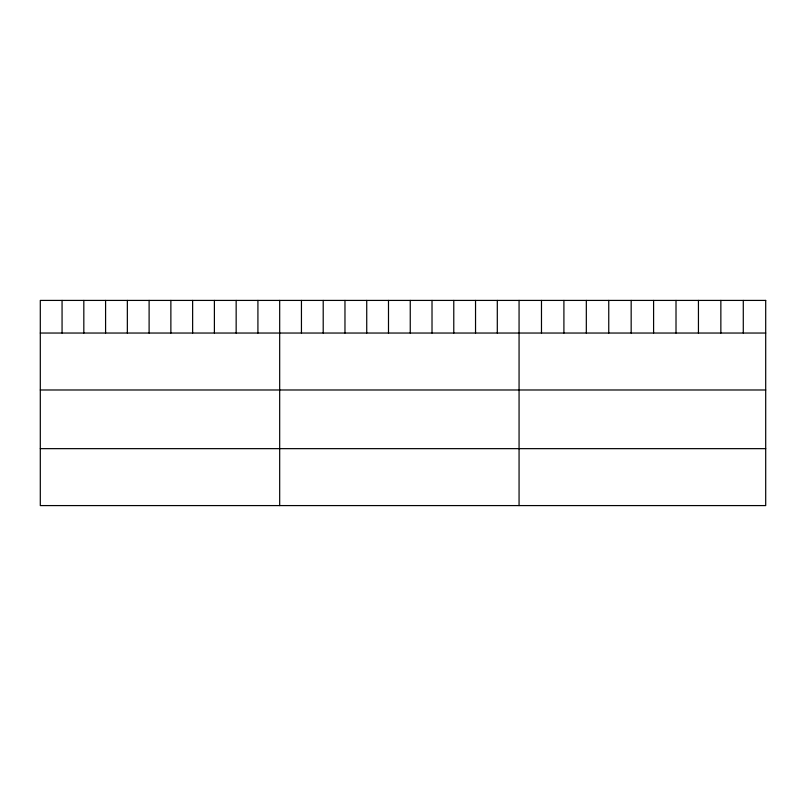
<?xml version="1.0" encoding="UTF-8"?>
<svg xmlns="http://www.w3.org/2000/svg" width="806" height="806" viewBox="0 0 806 806"><rect width="100%" height="100%" fill="white"/><g stroke="black" fill="none" stroke-linecap="round" stroke-linejoin="round"><path stroke-width="1.21" d="M40.3 333.039L765.7 333.039M40.3 389.983L765.7 389.983M40.3 448.65L765.7 448.65M743.283 300.416L743.283 333.039M720.856 300.416L720.856 333.039M698.439 300.416L698.439 333.039M676.012 300.416L676.012 333.039M653.595 300.416L653.595 333.039M631.169 300.416L631.169 333.039M608.752 300.416L608.752 333.039M586.325 300.416L586.325 333.039M563.908 300.416L563.908 333.039M541.481 300.416L541.481 333.039M519.064 300.416L519.064 505.584M497.302 300.416L497.302 333.039M475.54 300.416L475.54 333.039M453.778 300.416L453.778 333.039M432.016 300.416L432.016 333.039M410.254 300.416L410.254 333.039M388.492 300.416L388.492 333.039M366.73 300.416L366.73 333.039M344.968 300.416L344.968 333.039M323.206 300.416L323.206 333.039M301.444 300.416L301.444 333.039M279.682 300.416L279.682 505.584M257.92 300.416L257.92 333.039M236.158 300.416L236.158 333.039M214.396 300.416L214.396 333.039M192.634 300.416L192.634 333.039M170.872 300.416L170.872 333.039M149.11 300.416L149.11 333.039M127.348 300.416L127.348 333.039M105.586 300.416L105.586 333.039M83.824 300.416L83.824 333.039M62.062 300.416L62.062 333.039M765.7 300.416L40.3 300.416L40.3 505.584L765.7 505.584L765.7 300.416"/></g></svg>
